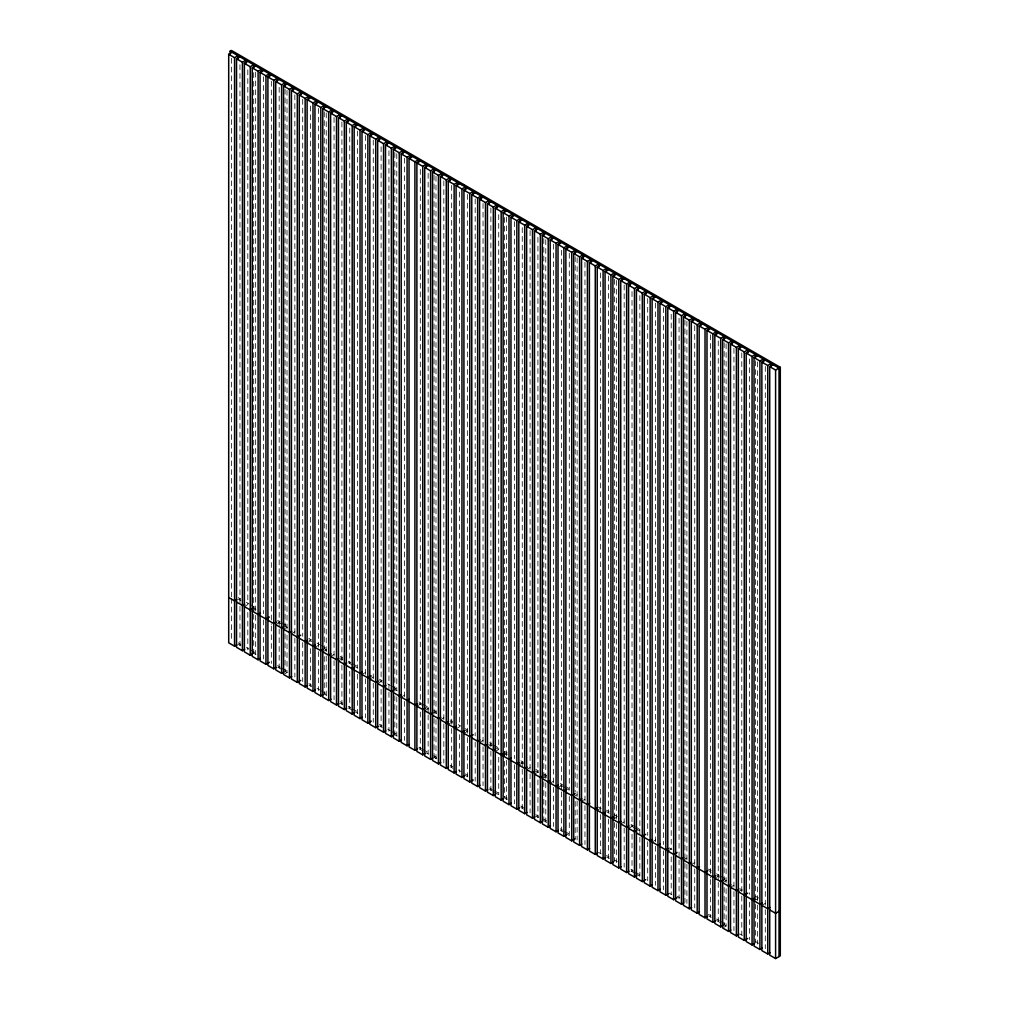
<?xml version="1.0" encoding="UTF-8"?>
<svg xmlns="http://www.w3.org/2000/svg" width="1009" height="1009" viewBox="0 0 1009 1009"><rect width="100%" height="100%" fill="white"/><g stroke="black" fill="none" stroke-linecap="round" stroke-linejoin="round"><path stroke-width="0.75" stroke-dasharray="5 3.75" d="M244.38 606.586L247.81 604.605L247.81 67.666M252.225 611.113L255.655 609.133M275.747 624.697L279.178 622.717M283.579 629.225L287.01 627.232M291.424 633.74L294.855 631.76M307.102 642.796L310.532 640.816L310.532 105.453M314.947 647.324L318.377 645.344M284.727 673.823L287.01 672.511L287.01 633.488M322.792 651.852L326.222 649.872M330.624 656.38L334.055 654.4M338.469 660.908L341.9 658.927M361.991 674.491L365.422 672.511M369.836 679.019L373.267 677.039M377.669 683.547L381.099 681.567L381.099 144.628M401.191 697.118L404.622 695.138M416.881 706.174L420.312 704.194L420.312 167.267M424.713 710.702L428.144 708.722M440.403 719.758L443.834 717.777M448.236 724.285L451.666 722.305M456.081 728.813L459.511 726.833L459.511 189.894M463.926 733.341L467.356 731.361M479.603 742.397L483.034 740.404M487.448 746.912L490.878 744.932M495.293 751.44L498.723 749.46L498.723 212.533M503.125 755.968L506.556 753.988M518.815 765.024L522.246 763.044M526.648 769.552L530.078 767.572M534.493 774.08L537.923 772.099L537.923 235.16M542.337 778.607L545.768 776.627M550.17 783.135L553.6 781.155M558.015 787.663L561.445 785.683M573.692 796.719L577.123 794.739M581.537 801.234L584.968 799.254M597.214 810.29L600.645 808.31M612.904 819.346L616.335 817.366M620.737 823.874L624.167 821.894M628.582 828.402L632.012 826.421L632.012 289.482M652.104 841.985L655.535 840.005M667.781 851.041L671.212 849.061L671.212 312.122M683.471 860.084L686.902 858.104M691.304 864.612L694.734 862.632M714.826 878.196L718.257 876.216M722.671 882.724L726.102 880.743M730.516 887.252L733.947 885.271M738.348 891.779L741.779 889.799M754.038 900.835L757.469 898.855M723.819 927.334L726.102 926.01L726.102 886.987M761.871 905.363L765.301 903.383M238.238 597.605L240.949 599.169M246.385 602.31L249.097 603.874M250.459 604.668L255.895 607.796M277.626 620.346L280.351 621.922M281.7 622.704L287.136 625.832M308.868 638.382L311.592 639.958M317.015 643.086L319.739 644.663M321.102 645.445L326.525 648.585M340.109 656.43L342.833 657.994M348.269 661.135L350.981 662.699M352.343 663.481L357.779 666.621M379.51 679.171L382.222 680.734M387.658 683.875L390.369 685.439M391.732 686.221L397.168 689.361M418.899 701.911L421.623 703.475M422.973 704.269L428.409 707.397M433.845 710.538L436.556 712.102M450.14 719.947L452.864 721.523M458.288 724.651L461.012 726.228M465.086 728.574L467.81 730.15M489.567 742.712L492.278 744.276M493.641 745.058L499.077 748.199M504.513 751.339L507.237 752.916M520.833 760.761L523.557 762.337M535.792 769.4L538.516 770.964M543.952 774.105L546.664 775.681M560.26 783.526L562.984 785.103M564.346 785.885L569.782 789.025M606.497 810.214L609.209 811.791M614.658 814.931L617.369 816.495M630.966 824.353L633.69 825.917M635.052 826.699L640.488 829.839M708.444 869.077L711.156 870.641M716.579 873.769L719.291 875.345M720.64 876.127L726.064 879.255M755.892 896.471L758.604 898.035M238.313 599.119L241.037 600.696M253.259 607.746L255.983 609.322M277.715 621.872L283.151 625M284.5 625.794L287.224 627.358M308.956 639.908L311.667 641.472M323.902 648.535L326.613 650.099M340.197 657.944L342.909 659.508M348.345 662.648L353.781 665.789M355.143 666.571L357.854 668.135M379.586 680.684L382.31 682.261M394.532 689.311L397.256 690.888M418.987 703.437L424.423 706.565M425.773 707.347L428.497 708.923M433.933 712.064L436.645 713.628M450.228 721.473L452.94 723.037M465.174 730.1L467.886 731.664M489.642 744.226L492.367 745.802M493.729 746.584L499.165 749.725M504.601 752.865L507.325 754.429M520.921 762.287L523.633 763.851M535.88 770.914L538.592 772.49M544.04 775.631L546.752 777.195M560.348 785.052L563.072 786.616M564.435 787.398L569.871 790.539M598.425 807.023L601.137 808.6M606.586 811.74L609.297 813.304M631.054 825.866L633.778 827.443M635.128 828.225L640.576 831.366M669.131 847.85L671.843 849.414M708.52 870.59L711.231 872.167M716.655 875.295L722.078 878.423M723.44 879.205L726.152 880.769M739.711 888.601L742.422 890.165M238.238 642.872L240.949 644.448M246.385 647.576L249.097 649.153M250.459 649.935L255.895 653.075M277.626 665.612L280.351 667.189M281.7 667.971L287.136 671.111M308.868 683.661L311.592 685.225M317.015 688.365L319.739 689.929M321.102 690.711L326.525 693.851M340.109 701.696L342.833 703.26M348.269 706.401L350.981 707.965M352.343 708.747L357.779 711.887M379.51 724.437L382.222 726.001M387.658 729.141L390.369 730.705M391.732 731.5L397.168 734.628M418.899 747.177L421.623 748.754M422.973 749.536L428.409 752.676M433.845 755.804L436.556 757.381M450.14 765.213L452.864 766.79M458.288 769.93L461.012 771.494M465.086 773.84L467.81 775.416M489.567 787.979L492.278 789.543M493.641 790.337L499.077 793.478M504.513 796.606L507.237 798.182M520.833 806.027L523.557 807.604M535.792 814.667L538.516 816.231M543.952 819.371L546.664 820.948M560.26 828.793L562.984 830.369M564.346 831.151L569.782 834.292M606.497 855.493L609.209 857.057M614.658 860.198L617.369 861.762M630.966 869.619L633.69 871.183M635.052 871.978L640.488 875.118M677.203 896.307L679.915 897.871M708.444 914.343L711.156 915.907M716.579 919.048L719.291 920.612M720.64 921.394L726.064 924.521M755.892 941.75L758.604 943.314M238.313 644.398L241.037 645.962M253.259 653.025L255.983 654.589M277.715 667.138L283.151 670.279M284.5 671.061L287.224 672.625M308.956 685.174L311.667 686.738M323.902 693.801L326.613 695.365M340.197 703.21L342.909 704.786M348.345 707.914L353.781 711.055M355.143 711.837L357.854 713.413M379.586 725.963L382.31 727.527M394.532 734.59L397.256 736.154M418.987 748.703L424.423 751.844M425.773 752.626L428.497 754.19M433.933 757.33L436.645 758.894M450.228 766.739L452.94 768.303M465.174 775.366L467.886 776.943M489.642 789.492L492.367 791.069M493.729 791.851L499.165 794.991M507.325 799.708L504.601 798.132L504.601 759.109M520.921 807.553L523.633 809.117M535.88 816.193L538.592 817.757M544.04 820.897L546.752 822.461M560.348 830.319L563.072 831.883M564.435 832.677L569.871 835.818M598.425 852.302L601.137 853.866M606.586 857.007L609.297 858.583M631.054 871.133L633.778 872.709M635.128 873.491L640.576 876.632M669.131 893.116L671.843 894.693M708.52 915.869L711.231 917.433M716.655 920.561L722.078 923.689M723.44 924.471L726.152 926.048M739.711 933.867L742.422 935.431M765.301 366.444L765.301 908.062M765.301 909.626L765.301 948.649M757.469 361.916L757.469 903.534M757.469 905.098L757.469 944.121M755.501 360.781L755.501 902.399M755.501 903.963L755.501 942.986M749.624 358.964L749.624 894.327M749.624 902.134L749.624 939.593M741.779 352.86L741.779 894.479M741.779 896.042L741.779 935.066M733.947 348.332L733.947 889.951M733.947 891.515L733.947 930.538M726.102 343.804L726.102 885.423M724.147 342.682L724.147 879.608M724.147 887.416L724.147 924.887M718.257 340.853L718.257 880.895M718.257 882.459L718.257 921.482M710.424 334.761L710.424 877.931M710.424 879.495L710.424 916.954M694.734 325.705L694.734 867.324M694.734 868.875L694.734 907.911M686.902 321.177L686.902 862.796M686.902 864.347L686.902 903.383M684.934 320.042L684.934 861.661M684.934 863.225L684.934 902.248M679.057 318.226L679.057 858.268M679.057 859.832L679.057 898.855M671.212 856.855L671.212 894.327M663.38 307.594L663.38 844.533M663.38 850.776L663.38 889.799M655.535 303.066L655.535 844.684M655.535 846.248L655.535 885.271M647.69 298.538L647.69 835.477M647.69 841.72L647.69 880.743M639.857 295.587L639.857 835.629M639.857 837.193L639.857 876.216M632.012 834.229L632.012 871.688M624.167 284.954L624.167 826.573M624.167 828.137L624.167 867.16M616.335 280.439L616.335 822.045M616.335 823.609L616.335 862.632M614.367 279.304L614.367 820.922M614.367 822.474L614.367 861.509M608.49 275.911L608.49 812.838M608.49 819.081L608.49 858.104M600.645 272.96L600.645 813.002M600.645 814.553L600.645 853.589M584.968 262.327L584.968 803.946M584.968 805.51L584.968 844.533M577.123 257.8L577.123 799.418M577.123 800.982L577.123 840.005M575.168 256.664L575.168 792.027M575.168 801.411L575.168 838.87M569.29 253.272L569.29 790.211M569.29 796.454L569.29 835.477M561.445 250.32L561.445 790.362M561.445 791.926L561.445 830.949M553.6 244.216L553.6 785.834M553.6 787.398L553.6 826.421M545.768 239.688L545.768 781.307M545.768 782.87L545.768 821.894M543.801 238.553L543.801 780.171M543.801 781.735L543.801 820.758M537.923 779.907L537.923 817.366M530.078 230.632L530.078 772.251M530.078 773.815L530.078 812.838M522.246 227.681L522.246 767.723M522.246 769.287L522.246 808.31M514.401 221.589L514.401 758.516M514.401 764.759L514.401 803.782M506.556 217.061L506.556 758.68M506.556 760.231L506.556 799.267M504.601 217.503L504.601 757.545M498.723 757.267L498.723 794.739M490.878 208.005L490.878 749.624M490.878 751.175L490.878 790.211M483.034 203.477L483.034 745.096M483.034 746.66L483.034 785.683M475.189 198.95L475.189 735.889M475.189 742.132L475.189 781.155M467.356 194.422L467.356 736.04M467.356 737.604L467.356 776.627M459.511 734.64L459.511 772.099M451.666 185.366L451.666 726.984M451.666 728.548L451.666 767.572M443.834 180.838L443.834 722.457M443.834 724.021L443.834 763.044M435.989 176.31L435.989 713.249M435.989 719.493L435.989 758.516M434.034 175.188L434.034 716.806M434.034 718.358L434.034 757.381M428.144 173.359L428.144 713.401M428.144 714.965L428.144 753.988M420.312 712.001L420.312 749.46M404.622 158.211L404.622 699.83M404.622 701.381L404.622 740.417M396.789 153.683L396.789 690.61M396.789 696.853L396.789 735.889M394.822 152.548L394.822 694.167M394.822 695.731L394.822 734.754M388.944 150.732L388.944 690.774M388.944 692.338L388.944 731.361M381.099 689.361L381.099 726.833M373.267 140.1L373.267 681.718M373.267 683.282L373.267 722.305M365.422 135.572L365.422 677.19M365.422 678.754L365.422 717.777M357.577 131.044L357.577 667.983M357.577 674.226L357.577 713.249M349.745 128.093L349.745 663.455M349.745 671.262L349.745 708.722M341.9 121.988L341.9 663.607M341.9 665.171L341.9 704.194M334.055 117.46L334.055 659.079M334.055 660.643L334.055 699.666M326.222 112.932L326.222 654.551M326.222 656.115L326.222 695.138M324.255 111.81L324.255 648.737M324.255 656.544L324.255 694.015M318.377 108.417L318.377 650.023M318.377 651.587L318.377 690.61M310.532 648.623L310.532 686.095M302.7 99.361L302.7 636.288M302.7 642.531L302.7 681.567M294.855 94.833L294.855 636.452M294.855 638.003L294.855 677.039M287.01 90.305L287.01 631.924M285.055 89.17L285.055 626.11M285.055 633.917L285.055 671.376M279.178 87.354L279.178 627.396M279.178 628.96L279.178 667.983M271.333 81.25L271.333 624.432M271.333 625.984L271.333 663.455M263.488 76.722L263.488 613.661M263.488 619.904L263.488 658.927M255.655 72.194L255.655 613.813M255.655 615.376L255.655 654.4M253.688 72.635L253.688 612.677M253.688 614.241L253.688 653.264M247.81 612.413L247.81 649.872M239.965 64.715L239.965 604.757M239.965 606.321L239.965 645.344M231.439 58.32L231.439 596.811M231.439 598.362L231.439 638.949"/><path stroke-width="1.5" d="M230.166 54.335L230.166 51.182L231.439 50.45L780.298 367.326L780.298 955.838L775.593 958.55L769.716 955.157L769.716 366.658L773.146 364.678M236.863 644.877L234.58 646.201L228.702 642.796L228.702 54.297L232.133 52.317M228.702 54.297L234.58 57.69L238.01 55.709L238.01 58.863M244.708 649.405L242.425 650.717L236.535 647.324L236.535 58.825L239.965 56.845M236.535 58.825L242.425 62.217L245.855 60.237L245.855 63.39M252.553 653.933L250.257 655.245L244.38 651.852L244.38 63.353L247.81 61.372M244.38 63.353L250.257 66.745L253.688 64.765L253.688 67.918M260.385 658.461L258.102 659.772L252.225 656.38L252.225 67.88L255.655 65.9M252.225 67.88L258.102 71.273L261.533 69.293L261.533 72.446M269.378 662.32L265.947 664.3L260.057 660.908L260.057 72.408L263.488 70.428M260.057 72.408L265.947 75.801L269.378 73.821L269.378 76.974M276.075 667.504L273.78 668.828L267.902 665.436L267.902 76.936L271.333 74.956M267.902 76.936L273.78 80.329L277.21 78.349L277.21 81.502M283.907 672.032L281.625 673.356L275.747 669.963L275.747 81.464L279.178 79.484M275.747 81.464L281.625 84.857L285.055 82.877L285.055 86.017M291.752 676.56L289.469 677.884L283.579 674.491L283.579 85.992L287.01 83.999M283.579 85.992L289.469 89.385L292.9 87.405L292.9 90.545M300.732 680.432L297.302 682.412L291.424 679.019L291.424 90.507L294.855 88.527M291.424 90.507L297.302 93.913L300.732 91.933L300.732 95.073M307.43 685.615L305.147 686.94L299.269 683.547L299.269 95.035L302.7 93.055M299.269 95.035L305.147 98.441L308.577 96.46L308.577 99.601M315.275 690.143L312.992 691.468L307.102 688.075L307.102 99.563L310.532 97.583M307.102 99.563L312.992 102.956L316.422 100.976L316.422 104.129M323.12 694.671L320.824 695.996L314.947 692.59L314.947 104.091L318.377 102.111M314.947 104.091L320.824 107.484L324.255 105.504L324.255 108.657M330.952 699.199L328.669 700.523L322.792 697.118L322.792 108.619L326.222 106.639M322.792 108.619L328.669 112.012L332.1 110.031L332.1 113.185M338.797 703.727L336.514 705.039L330.624 701.646L330.624 113.147L334.055 111.167M330.624 113.147L336.514 116.54L339.945 114.559L339.945 117.712M346.642 708.255L344.346 709.567L338.469 706.174L338.469 117.675L341.9 115.694M338.469 117.675L344.346 121.067L347.777 119.087L347.777 122.24M354.474 712.783L352.191 714.095L346.314 710.702L346.314 122.203L349.745 120.222M346.314 122.203L352.191 125.595L355.622 123.615L355.622 126.768M362.319 717.311L360.036 718.622L354.146 715.23L354.146 126.73L357.577 124.75M354.146 126.73L360.036 130.123L363.467 128.143L363.467 131.296M371.299 721.17L367.869 723.15L361.991 719.758L361.991 131.258L365.422 129.278M361.991 131.258L367.869 134.651L371.299 132.671L371.299 135.824M377.997 726.354L375.714 727.678L369.836 724.285L369.836 135.786L373.267 133.806M369.836 135.786L375.714 139.179L379.144 137.199L379.144 140.339M385.842 730.882L383.559 732.206L377.669 728.813L377.669 140.314L381.099 138.334M377.669 140.314L383.559 143.707L386.989 141.727L386.989 144.867M393.687 735.41L391.391 736.734L385.514 733.341L385.514 144.829L388.944 142.849M385.514 144.829L391.391 148.235L394.822 146.255L394.822 149.395M401.519 739.938L399.236 741.262L393.359 737.869L393.359 149.357L396.789 147.377M393.359 149.357L399.236 152.763L402.667 150.782L402.667 153.923M409.364 744.465L407.081 745.79L401.191 742.397L401.191 153.885L404.622 151.905M401.191 153.885L407.081 157.29L410.512 155.298L410.512 158.451M417.209 748.993L414.913 750.318L409.036 746.912L409.036 158.413L412.467 156.433M409.036 158.413L414.913 161.806L418.344 159.826L418.344 162.979M425.041 753.521L422.758 754.846L416.881 751.44L416.881 162.941L420.312 160.961M416.881 162.941L422.758 166.334L426.189 164.353L426.189 167.507M432.886 758.049L430.603 759.373L424.713 755.968L424.713 167.469L428.144 165.489M424.713 167.469L430.603 170.862L434.034 168.881L434.034 172.035M440.731 762.577L438.436 763.889L432.558 760.496L432.558 171.997L435.989 170.017M432.558 171.997L438.436 175.389L441.866 173.409L441.866 176.562M448.564 767.105L446.281 768.417L440.403 765.024L440.403 176.525L443.834 174.544M440.403 176.525L446.281 179.917L449.711 177.937L449.711 181.09M456.409 771.633L454.126 772.944L448.236 769.552L448.236 181.052L451.666 179.072M448.236 181.052L454.126 184.445L457.556 182.465L457.556 185.618M464.254 776.161L461.958 777.472L456.081 774.08L456.081 185.58L459.511 183.6M462.45 185.29L463.724 184.559M456.081 185.58L461.958 188.973L465.389 186.993L465.389 190.146M473.234 780.02L469.803 782L463.926 778.607L463.926 190.108L467.356 188.128M463.926 190.108L469.803 193.501L473.234 191.521L473.234 194.674M479.931 785.204L477.648 786.528L471.771 783.135L471.771 194.636L475.189 192.656M471.771 194.636L477.648 198.029L481.079 196.049L481.079 199.189M487.776 789.732L485.48 791.056L479.603 787.663L479.603 199.164L483.034 197.171M479.603 199.164L485.48 202.557L488.911 200.577L488.911 203.717M495.608 794.26L493.325 795.584L487.448 792.191L487.448 203.679L490.878 201.699M487.448 203.679L493.325 207.085L496.756 205.104L496.756 208.245M503.453 798.787L501.17 800.112L495.293 796.719L495.293 208.207L498.723 206.227M495.293 208.207L501.17 211.613L504.601 209.632L504.601 212.773M511.298 803.315L509.003 804.64L503.125 801.247L503.125 212.735L506.556 210.755M503.125 212.735L509.003 216.128L512.433 214.148L512.433 217.301M519.13 807.843L516.848 809.168L510.97 805.762L510.97 217.263L514.401 215.283M510.97 217.263L516.848 220.656L520.278 218.676L520.278 221.829M526.975 812.371L524.693 813.695L518.815 810.29L518.815 221.791L522.246 219.811M518.815 221.791L524.693 225.184L528.123 223.203L528.123 226.357M534.82 816.899L532.525 818.211L526.648 814.818L526.648 226.319L530.078 224.339M526.648 226.319L532.525 229.711L535.956 227.731L535.956 230.884M542.653 821.427L540.37 822.739L534.493 819.346L534.493 230.847L537.923 228.866M534.493 230.847L540.37 234.239L543.801 232.259L543.801 235.412M550.498 825.955L548.215 827.266L542.337 823.874L542.337 235.374L545.768 233.394M542.337 235.374L548.215 238.767L551.646 236.787L551.646 239.94M558.343 830.483L556.06 831.794L550.17 828.402L550.17 239.902L553.6 237.922M550.17 239.902L556.06 243.295L559.478 241.315L559.478 244.468M566.175 834.998L563.892 836.322L558.015 832.929L558.015 244.43L561.445 242.45M558.015 244.43L563.892 247.823L567.323 245.843L567.323 248.996M575.168 838.87L571.737 840.85L565.86 837.457L565.86 248.958L569.29 246.978M565.86 248.958L571.737 252.351L575.168 250.371L575.168 253.511M581.865 844.054L579.582 845.378L573.692 841.985L573.692 253.486L577.123 251.506M573.692 253.486L579.582 256.879L583.013 254.899L583.013 258.039M589.71 848.582L587.415 849.906L581.537 846.513L581.537 258.001L584.968 256.021M581.537 258.001L587.415 261.407L590.845 259.427L590.845 262.567M597.542 853.109L595.26 854.434L589.382 851.041L589.382 262.529L592.813 260.549M589.382 262.529L595.26 265.935L598.69 263.954L598.69 267.095M605.387 857.637L603.105 858.962L597.214 855.569L597.214 267.057L600.645 265.077M597.214 267.057L603.105 270.462L606.535 268.47L606.535 271.623M613.232 862.165L610.937 863.49L605.059 860.084L605.059 271.585L608.49 269.605M605.059 271.585L610.937 274.978L614.367 272.998L614.367 276.151M621.065 866.693L618.782 868.017L612.904 864.612L612.904 276.113L616.335 274.133M612.904 276.113L618.782 279.506L622.212 277.525L622.212 280.679M628.91 871.221L626.627 872.545L620.737 869.14L620.737 280.641L624.167 278.661M620.737 280.641L626.627 284.034L630.057 282.053L630.057 285.206M636.755 875.749L634.459 877.061L628.582 873.668L628.582 285.169L632.012 283.188M628.582 285.169L634.459 288.561L637.89 286.581L637.89 289.734M645.735 879.608L642.304 881.589L636.427 878.196L636.427 289.697L639.857 287.716M636.427 289.697L642.304 293.089L645.735 291.109L645.735 294.262M652.432 884.805L650.149 886.116L644.259 882.724L644.259 294.224L647.69 292.244M644.259 294.224L650.149 297.617L653.58 295.637L653.58 298.79M660.277 889.333L657.982 890.644L652.104 887.252L652.104 298.752L655.535 296.772M652.104 298.752L657.982 302.145L661.412 300.165L661.412 303.318M668.109 893.848L665.826 895.172L659.949 891.779L659.949 303.28L663.38 301.3M659.949 303.28L665.826 306.673L669.257 304.693L669.257 307.846M677.102 897.72L673.671 899.7L667.781 896.307L667.781 307.808L671.212 305.828M667.781 307.808L673.671 311.201L677.102 309.221L677.102 312.361M683.799 902.904L681.504 904.228L675.626 900.835L675.626 312.336L679.057 310.343M675.626 312.336L681.504 315.729L684.934 313.749L684.934 316.889M691.632 907.432L689.349 908.756L683.471 905.363L683.471 316.851L686.902 314.871M683.471 316.851L689.349 320.257L692.779 318.276L692.779 321.417M699.477 911.959L697.194 913.284L691.304 909.891L691.304 321.379L694.734 319.399M697.673 321.102L698.96 320.37M691.304 321.379L697.194 324.784L700.624 322.804L700.624 325.945M707.322 916.487L705.026 917.812L699.149 914.419L699.149 325.907L702.579 323.927M236.863 599.611L234.58 600.923L228.702 597.53M699.149 325.907L705.026 329.3L708.457 327.32L708.457 330.473M715.154 921.015L712.871 922.34L706.994 918.934L706.994 330.435L710.424 328.455M244.708 604.139L242.425 605.45L236.535 602.058M706.994 330.435L712.871 333.828L716.302 331.847L716.302 335.001M722.999 925.543L720.716 926.867L714.826 923.462L714.826 334.963L718.257 332.983M252.553 608.654L250.257 609.978L244.38 606.586M714.826 334.963L720.716 338.356L724.147 336.375L724.147 339.529M730.844 930.071L728.548 931.383L722.671 927.99L722.671 339.491L726.102 337.511M260.385 613.182L258.102 614.506L252.225 611.113M722.671 339.491L728.548 342.883L731.979 340.903L731.979 344.056M738.676 934.599L736.393 935.911L730.516 932.518L730.516 344.019L733.947 342.038M269.378 617.054L265.947 619.034L260.057 615.641M730.516 344.019L736.393 347.411L739.824 345.431L739.824 348.584M747.669 938.458L744.238 940.438L738.348 937.046L738.348 348.546L741.779 346.566M276.075 622.238L273.78 623.562L267.902 620.169M738.348 348.546L744.238 351.939L747.669 349.959L747.669 353.112M754.366 943.655L752.071 944.966L746.193 941.574L746.193 353.074L749.624 351.094M283.907 626.766L281.625 628.09L275.747 624.697M746.193 353.074L752.071 356.467L755.501 354.487L755.501 357.64M762.199 948.17L759.916 949.494L754.038 946.101L754.038 357.602L757.469 355.622M291.752 631.293L289.469 632.618L283.579 629.225M754.038 357.602L759.916 360.995L763.346 359.015L763.346 362.168M770.044 952.698L767.761 954.022L761.871 950.629L761.871 362.13L765.301 360.15M300.732 635.166L297.302 637.146L291.424 633.74M761.871 362.13L767.761 365.523L771.191 363.543L771.191 366.683M307.43 640.349L305.147 641.674L299.269 638.268M769.716 366.658L775.593 370.051L780.298 367.326M315.275 644.877L312.992 646.189L307.102 642.796M323.12 649.405L320.824 650.717L314.947 647.324M330.952 653.933L328.669 655.245L322.792 651.852M338.797 658.461L336.514 659.772L330.624 656.38M346.642 662.976L344.346 664.3L338.469 660.908M354.474 667.504L352.191 668.828L346.314 665.436M362.319 672.032L360.036 673.356L354.146 669.963M371.299 675.904L367.869 677.884L361.991 674.491M377.997 681.088L375.714 682.412L369.836 679.019M385.842 685.615L383.559 686.94L377.669 683.547M393.687 690.143L391.391 691.468L385.514 688.062M401.519 694.671L399.236 695.996L393.359 692.59M409.364 699.199L407.081 700.523L401.191 697.118M417.209 703.727L414.913 705.039L409.036 701.646M425.041 708.255L422.758 709.567L416.881 706.174M432.886 712.783L430.603 714.095L424.713 710.702M440.731 717.311L438.436 718.622L432.558 715.23M448.564 721.826L446.281 723.15L440.403 719.758M456.409 726.354L454.126 727.678L448.236 724.285M464.254 730.882L461.958 732.206L456.081 728.813M473.234 734.754L469.803 736.734L463.926 733.341M479.931 739.938L477.648 741.262L471.771 737.869M487.776 744.465L485.48 745.79L479.603 742.397M495.608 748.993L493.325 750.318L487.448 746.912M503.453 753.521L501.17 754.846L495.293 751.44M511.298 758.049L509.003 759.361L503.125 755.968M519.13 762.577L516.848 763.889L510.97 760.496M526.975 767.105L524.693 768.417L518.815 765.024M534.82 771.633L532.525 772.944L526.648 769.552M542.653 776.148L540.37 777.472L534.493 774.08M550.498 780.676L548.215 782L542.337 778.607M558.343 785.204L556.06 786.528L550.17 783.135M566.175 789.732L563.892 791.056L558.015 787.663M575.168 793.604L571.737 795.584L565.86 792.191M581.865 798.787L579.582 800.112L573.692 796.719M589.71 803.315L587.415 804.64L581.537 801.234M597.542 807.843L595.26 809.168L589.382 805.762M605.387 812.371L603.105 813.695L597.214 810.29M613.232 816.899L610.937 818.211L605.059 814.818M621.065 821.427L618.782 822.739L612.904 819.346M628.91 825.955L626.627 827.266L620.737 823.874M636.755 830.483L634.459 831.794L628.582 828.402M645.735 834.342L642.304 836.322L636.427 832.929M652.432 839.526L650.149 840.85L644.259 837.457M660.277 844.054L657.982 845.378L652.104 841.985M668.109 848.582L665.826 849.906L659.949 846.513M677.102 852.454L673.671 854.434L667.781 851.041M683.799 857.637L681.504 858.962L675.626 855.569M691.632 862.165L689.349 863.49L683.471 860.084M699.477 866.693L697.194 868.017L691.304 864.612M707.322 871.221L705.026 872.533L699.149 869.14M715.154 875.749L712.871 877.061L706.994 873.668M722.999 880.277L720.716 881.589L714.826 878.196M730.844 884.805L728.548 886.116L722.671 882.724M738.676 889.32L736.393 890.644L730.516 887.252M747.669 893.192L744.238 895.172L738.348 891.779M754.366 898.376L752.071 899.7L746.193 896.307M762.199 902.904L759.916 904.228L754.038 900.835M770.044 907.432L767.761 908.756L761.871 905.363M780.298 910.559L775.593 913.284L769.716 909.891M230.166 51.182L779.024 368.071L779.024 956.57M775.593 370.051L775.593 958.55M767.761 365.523L767.761 954.022M759.916 360.995L759.916 949.494M752.071 356.467L752.071 944.966M744.238 351.939L744.238 940.438M736.393 347.411L736.393 935.911M728.548 342.883L728.548 931.383M720.716 338.356L720.716 926.867M712.871 333.828L712.871 922.34M705.026 329.3L705.026 917.812M697.194 324.784L697.194 913.284M689.349 320.257L689.349 908.756M681.504 315.729L681.504 904.228M673.671 311.201L673.671 899.7M665.826 306.673L665.826 895.172M657.982 302.145L657.982 890.644M650.149 297.617L650.149 886.116M642.304 293.089L642.304 881.589M634.459 288.561L634.459 877.061M626.627 284.034L626.627 872.545M618.782 279.506L618.782 868.017M610.937 274.978L610.937 863.49M603.105 270.462L603.105 858.962M595.26 265.935L595.26 854.434M587.415 261.407L587.415 849.906M579.582 256.879L579.582 845.378M571.737 252.351L571.737 840.85M563.892 247.823L563.892 836.322M556.06 243.295L556.06 831.794M548.215 238.767L548.215 827.266M540.37 234.239L540.37 822.739M532.525 229.711L532.525 818.211M524.693 225.184L524.693 813.695M516.848 220.656L516.848 809.168M509.003 216.128L509.003 804.64M501.17 211.613L501.17 800.112M493.325 207.085L493.325 795.584M485.48 202.557L485.48 791.056M477.648 198.029L477.648 786.528M469.803 193.501L469.803 782M461.958 188.973L461.958 777.472M454.126 184.445L454.126 772.944M446.281 179.917L446.281 768.417M438.436 175.389L438.436 763.889M430.603 170.862L430.603 759.373M422.758 166.334L422.758 754.846M414.913 161.806L414.913 750.318M407.081 157.29L407.081 745.79M399.236 152.763L399.236 741.262M391.391 148.235L391.391 736.734M383.559 143.707L383.559 732.206M375.714 139.179L375.714 727.678M367.869 134.651L367.869 723.15M360.036 130.123L360.036 718.622M352.191 125.595L352.191 714.095M344.346 121.067L344.346 709.567M336.514 116.54L336.514 705.039M328.669 112.012L328.669 700.523M320.824 107.484L320.824 695.996M312.992 102.956L312.992 691.468M305.147 98.441L305.147 686.94M297.302 93.913L297.302 682.412M289.469 89.385L289.469 677.884M281.625 84.857L281.625 673.356M273.78 80.329L273.78 668.828M265.947 75.801L265.947 664.3M258.102 71.273L258.102 659.772M250.257 66.745L250.257 655.245M242.425 62.217L242.425 650.717M234.58 57.69L234.58 646.201"/></g></svg>
